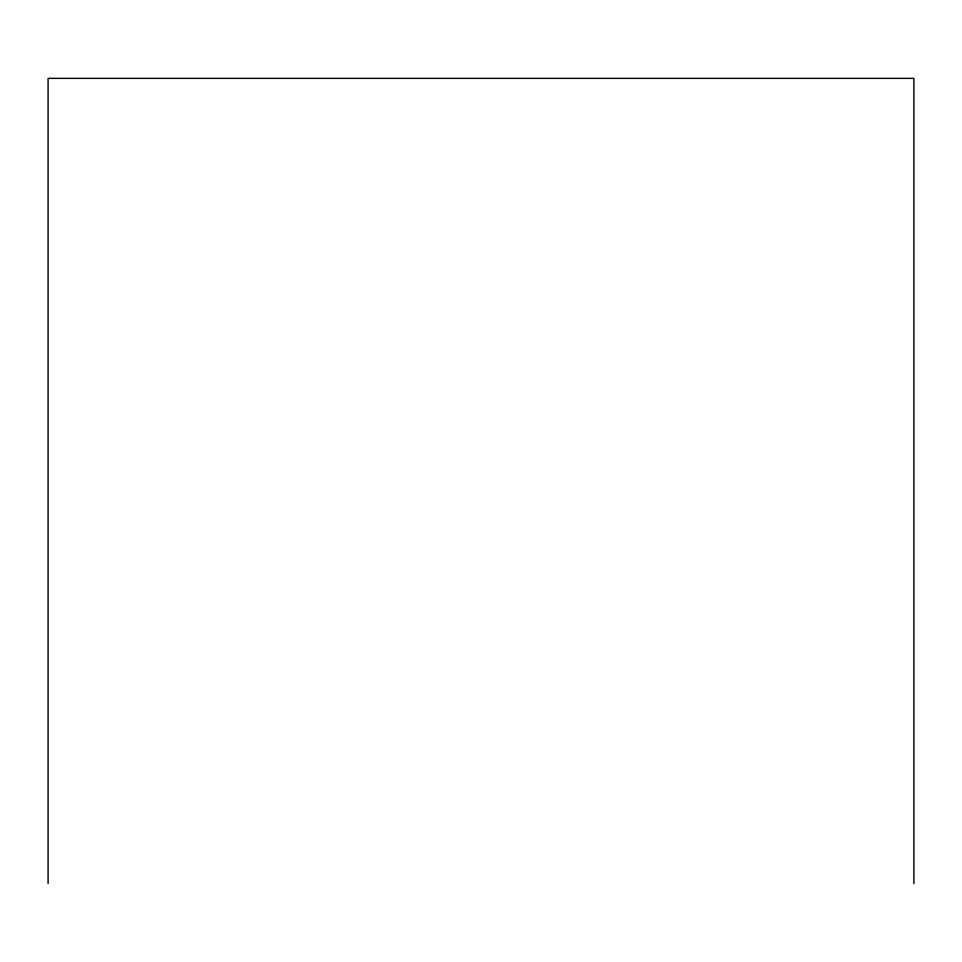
<?xml version="1.0" encoding="UTF-8"?>
<svg xmlns="http://www.w3.org/2000/svg" width="962" height="962" viewBox="0 0 962 962"><rect width="100%" height="100%" fill="white"/><g stroke="black" fill="none" stroke-linecap="round" stroke-linejoin="round"><path stroke-width="1.44" d="M913.9 883.633L913.9 78.367L48.1 78.367L48.1 883.633"/></g></svg>
